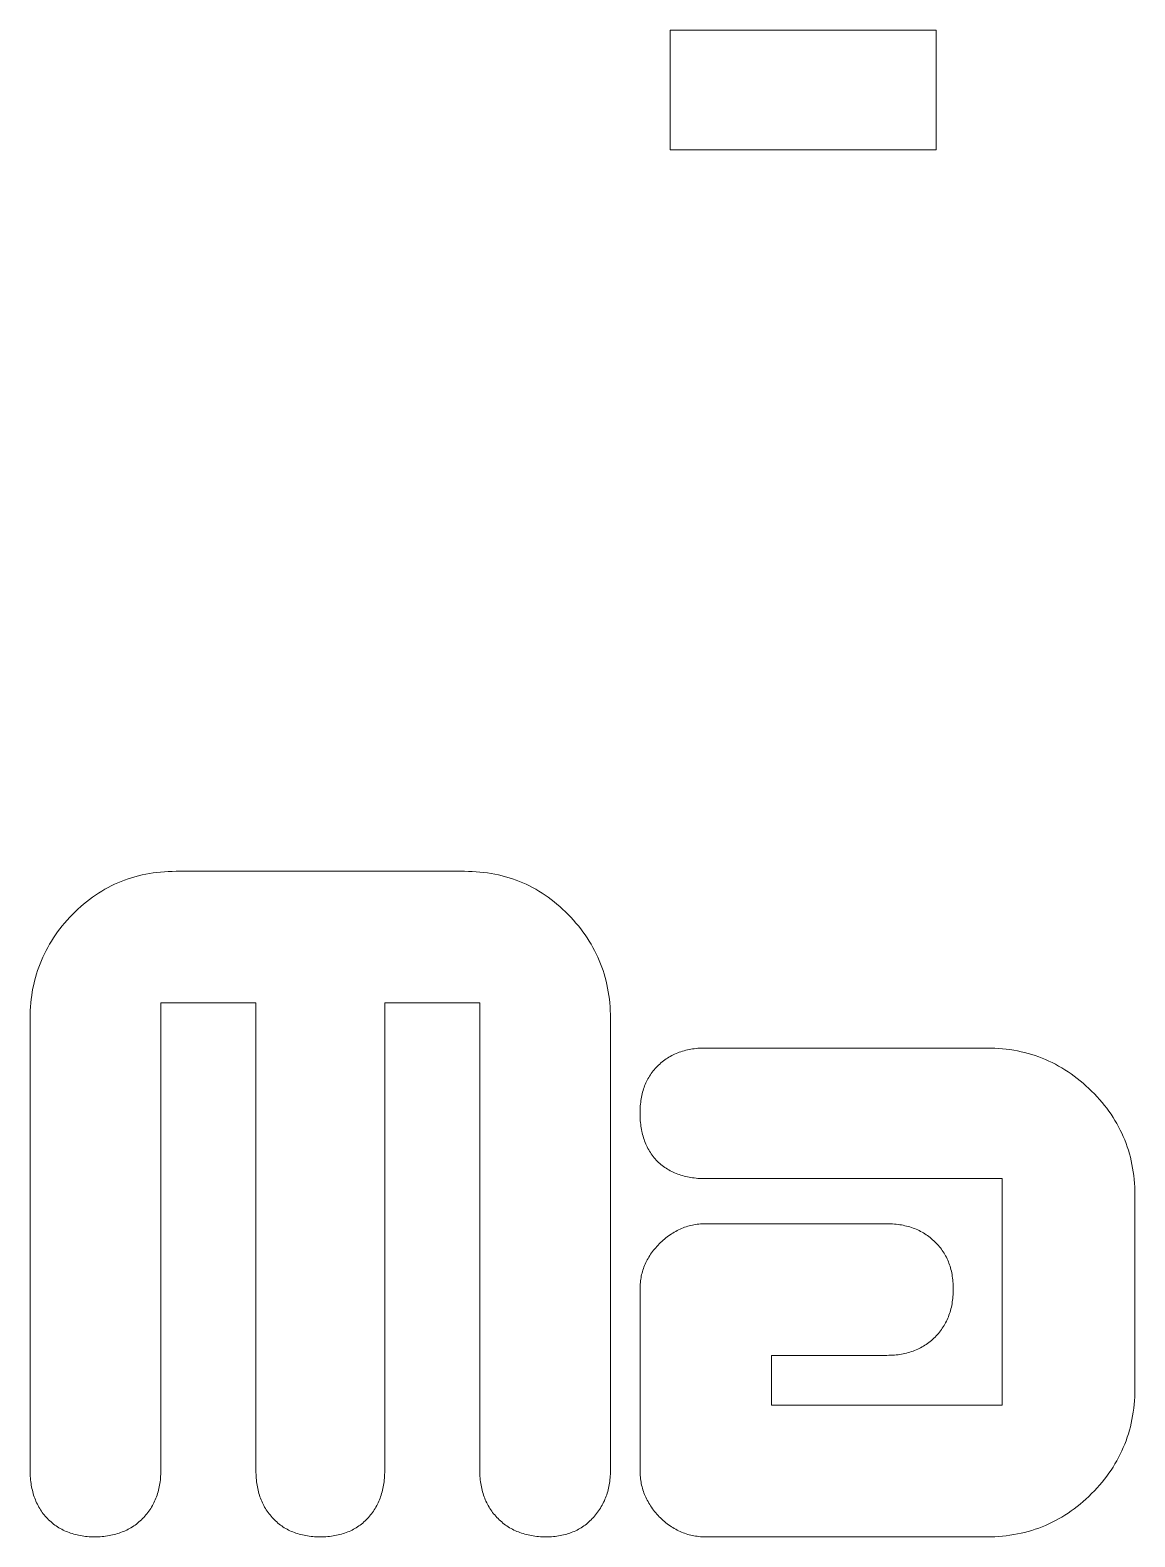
# Model space of a CAD drawing. Header units: millimetres. Extents: x -350 to 1050, y -3 to 474.
# Drawn here: x -174.1 to -132.5, y 41.4 to 98.1 of the extents above; entities that cross this region are included whole.
import ezdxf

# ---------------------------------------------------------------- set-up
doc = ezdxf.new("R2010")
doc.units = ezdxf.units.MM
doc.header["$MEASUREMENT"] = 0
doc.layers.get('0').update_dxf_attribs({"linetype": 'CONTINUOUS', "lineweight": 0, "true_color": 0x000000})
doc.layers.add('Text', color=1, linetype='CONTINUOUS', lineweight=0, true_color=0xff0000)

msp = doc.modelspace()

# ---------------------------------------------------------------- linework, layer by layer
for p, q in [((-140, 98.099), (-150, 98.099)), ((-150, 93.599), (-150, 98.099)), ((-140, 98.099), (-140, 93.599)), ((-140, 93.599), (-150, 93.599))]:
    msp.add_line(p, q)
at = {"layer": 'Text'}
for p, q in [((-169.985, 66.29), (-169.85, 66.322)), ((-169.85, 66.322), (-169.713, 66.351)), ((-169.713, 66.351), (-169.576, 66.376)), ((-169.576, 66.376), (-169.436, 66.398)), ((-169.436, 66.398), (-169.295, 66.417)), ((-169.295, 66.417), (-169.153, 66.432)), ((-169.153, 66.432), (-169.009, 66.444)), ((-169.009, 66.444), (-168.864, 66.452)), ((-168.864, 66.452), (-168.717, 66.457)), ((-168.717, 66.457), (-168.568, 66.459)), ((-168.568, 66.459), (-157.731, 66.459)), ((-157.731, 66.459), (-157.583, 66.457)), ((-157.583, 66.457), (-157.436, 66.452)), ((-157.436, 66.452), (-157.29, 66.444)), ((-157.29, 66.444), (-157.146, 66.432)), ((-157.146, 66.432), (-157.004, 66.417)), ((-157.004, 66.417), (-156.863, 66.398)), ((-156.863, 66.398), (-156.724, 66.376)), ((-156.724, 66.376), (-156.586, 66.351)), ((-156.586, 66.351), (-156.449, 66.322)), ((-156.449, 66.322), (-156.315, 66.29)), ((-171.369, 65.713), (-171.251, 65.782)), ((-171.251, 65.782), (-171.131, 65.848)), ((-171.131, 65.848), (-171.01, 65.911)), ((-171.01, 65.911), (-170.887, 65.97)), ((-170.887, 65.97), (-170.762, 66.026)), ((-170.762, 66.026), (-170.637, 66.078)), ((-170.637, 66.078), (-170.509, 66.127)), ((-170.509, 66.127), (-170.38, 66.173)), ((-170.38, 66.173), (-170.25, 66.215)), ((-170.25, 66.215), (-170.118, 66.254)), ((-170.118, 66.254), (-169.985, 66.29)), ((-156.315, 66.29), (-156.181, 66.254)), ((-156.181, 66.254), (-156.049, 66.215)), ((-156.049, 66.215), (-155.919, 66.173)), ((-155.919, 66.173), (-155.79, 66.127)), ((-155.79, 66.127), (-155.663, 66.078)), ((-155.663, 66.078), (-155.537, 66.026)), ((-155.537, 66.026), (-155.413, 65.97)), ((-155.413, 65.97), (-155.29, 65.911)), ((-155.29, 65.911), (-155.168, 65.848)), ((-155.168, 65.848), (-155.049, 65.782)), ((-155.049, 65.782), (-154.93, 65.713)), ((-172.155, 65.133), (-172.048, 65.226)), ((-172.048, 65.226), (-171.938, 65.316)), ((-171.938, 65.316), (-171.827, 65.402)), ((-171.827, 65.402), (-171.715, 65.485)), ((-171.715, 65.485), (-171.601, 65.564)), ((-171.601, 65.564), (-171.486, 65.64)), ((-171.486, 65.64), (-171.369, 65.713)), ((-154.93, 65.713), (-154.813, 65.64)), ((-154.813, 65.64), (-154.698, 65.564)), ((-154.698, 65.564), (-154.584, 65.485)), ((-154.584, 65.485), (-154.472, 65.402)), ((-154.472, 65.402), (-154.361, 65.316)), ((-154.361, 65.316), (-154.252, 65.226)), ((-154.252, 65.226), (-154.144, 65.133)), ((-172.762, 64.513), (-172.668, 64.621)), ((-172.668, 64.621), (-172.571, 64.728)), ((-172.571, 64.728), (-172.47, 64.833)), ((-172.47, 64.833), (-172.366, 64.937)), ((-172.366, 64.937), (-172.262, 65.036)), ((-172.262, 65.036), (-172.155, 65.133)), ((-154.144, 65.133), (-154.038, 65.036)), ((-154.038, 65.036), (-153.933, 64.937)), ((-153.933, 64.937), (-153.83, 64.833)), ((-153.83, 64.833), (-153.729, 64.728)), ((-153.729, 64.728), (-153.631, 64.621)), ((-153.631, 64.621), (-153.537, 64.513)), ((-173.184, 63.951), (-173.107, 64.066)), ((-173.107, 64.066), (-173.025, 64.18)), ((-173.025, 64.18), (-172.941, 64.292)), ((-172.941, 64.292), (-172.853, 64.403)), ((-172.853, 64.403), (-172.762, 64.513)), ((-153.537, 64.513), (-153.446, 64.403)), ((-153.446, 64.403), (-153.358, 64.292)), ((-153.358, 64.292), (-153.274, 64.18)), ((-153.274, 64.18), (-153.193, 64.066)), ((-153.193, 64.066), (-153.115, 63.951)), ((-173.523, 63.356), (-173.462, 63.477)), ((-173.462, 63.477), (-173.398, 63.598)), ((-173.398, 63.598), (-173.33, 63.717)), ((-173.33, 63.717), (-173.259, 63.835)), ((-173.259, 63.835), (-173.184, 63.951)), ((-153.115, 63.951), (-153.041, 63.835)), ((-153.041, 63.835), (-152.969, 63.717)), ((-152.969, 63.717), (-152.902, 63.598)), ((-152.902, 63.598), (-152.837, 63.477)), ((-152.837, 63.477), (-152.776, 63.356)), ((-173.735, 62.855), (-173.687, 62.982)), ((-173.687, 62.982), (-173.636, 63.108)), ((-173.636, 63.108), (-173.581, 63.233)), ((-173.581, 63.233), (-173.523, 63.356)), ((-152.776, 63.356), (-152.718, 63.233)), ((-152.718, 63.233), (-152.663, 63.108)), ((-152.663, 63.108), (-152.612, 62.982)), ((-152.612, 62.982), (-152.564, 62.855)), ((-173.894, 62.333), (-173.859, 62.465)), ((-173.859, 62.465), (-173.821, 62.597)), ((-173.821, 62.597), (-173.78, 62.726)), ((-173.78, 62.726), (-173.735, 62.855)), ((-152.564, 62.855), (-152.52, 62.726)), ((-152.52, 62.726), (-152.478, 62.597)), ((-152.478, 62.597), (-152.44, 62.465)), ((-152.44, 62.465), (-152.405, 62.333)), ((-174.018, 61.649), (-174, 61.789)), ((-174, 61.789), (-173.978, 61.927)), ((-173.978, 61.927), (-173.953, 62.063)), ((-173.953, 62.063), (-173.925, 62.199)), ((-173.925, 62.199), (-173.894, 62.333)), ((-152.405, 62.333), (-152.374, 62.199)), ((-152.374, 62.199), (-152.346, 62.063)), ((-152.346, 62.063), (-152.321, 61.927)), ((-152.321, 61.927), (-152.3, 61.789)), ((-152.3, 61.789), (-152.281, 61.649)), ((-174.058, 61.078), (-174.053, 61.223)), ((-174.053, 61.223), (-174.044, 61.366)), ((-174.044, 61.366), (-174.033, 61.508)), ((-174.033, 61.508), (-174.018, 61.649)), ((-165.57, 61.51), (-169.146, 61.51)), ((-169.146, 61.51), (-169.146, 43.917)), ((-165.57, 43.917), (-165.57, 61.51)), ((-157.153, 61.51), (-160.729, 61.51)), ((-160.729, 61.51), (-160.729, 43.917)), ((-157.153, 43.917), (-157.153, 61.51)), ((-152.281, 61.649), (-152.267, 61.508)), ((-152.267, 61.508), (-152.255, 61.366)), ((-152.255, 61.366), (-152.247, 61.223)), ((-152.247, 61.223), (-152.242, 61.078)), ((-174.059, 60.932), (-174.058, 61.078)), ((-174.059, 43.917), (-174.059, 60.932)), ((-152.242, 61.078), (-152.24, 60.932)), ((-152.24, 60.932), (-152.24, 43.917)), ((-149.99, 59.497), (-149.937, 59.526)), ((-149.937, 59.526), (-149.882, 59.554)), ((-149.882, 59.554), (-149.827, 59.581)), ((-149.827, 59.581), (-149.77, 59.606)), ((-149.77, 59.606), (-149.713, 59.629)), ((-149.713, 59.629), (-149.654, 59.651)), ((-149.654, 59.651), (-149.595, 59.672)), ((-149.595, 59.672), (-149.535, 59.691)), ((-149.535, 59.691), (-149.474, 59.709)), ((-149.474, 59.709), (-149.412, 59.726)), ((-149.412, 59.726), (-149.35, 59.741)), ((-149.35, 59.741), (-149.286, 59.754)), ((-149.286, 59.754), (-149.221, 59.766)), ((-149.221, 59.766), (-149.156, 59.777)), ((-149.156, 59.777), (-149.089, 59.786)), ((-149.089, 59.786), (-149.022, 59.794)), ((-149.022, 59.794), (-148.954, 59.801)), ((-148.954, 59.801), (-148.885, 59.806)), ((-148.885, 59.806), (-148.815, 59.809)), ((-148.815, 59.809), (-148.744, 59.811)), ((-148.744, 59.811), (-148.672, 59.812)), ((-148.672, 59.812), (-138.088, 59.812)), ((-138.088, 59.812), (-137.939, 59.81)), ((-137.939, 59.81), (-137.792, 59.805)), ((-137.792, 59.805), (-137.647, 59.797)), ((-137.647, 59.797), (-137.503, 59.785)), ((-137.503, 59.785), (-137.36, 59.77)), ((-137.36, 59.77), (-137.219, 59.751)), ((-137.219, 59.751), (-137.079, 59.729)), ((-137.079, 59.729), (-136.94, 59.704)), ((-136.94, 59.704), (-136.803, 59.675)), ((-136.803, 59.675), (-136.668, 59.643)), ((-136.668, 59.643), (-136.533, 59.607)), ((-136.533, 59.607), (-136.401, 59.569)), ((-136.401, 59.569), (-136.269, 59.526)), ((-136.269, 59.526), (-136.14, 59.481)), ((-150.671, 58.904), (-150.635, 58.95)), ((-150.635, 58.95), (-150.598, 58.996)), ((-150.598, 58.996), (-150.56, 59.04)), ((-150.56, 59.04), (-150.52, 59.083)), ((-150.52, 59.083), (-150.478, 59.126)), ((-150.478, 59.126), (-150.434, 59.169)), ((-150.434, 59.169), (-150.388, 59.211)), ((-150.388, 59.211), (-150.342, 59.252)), ((-150.342, 59.252), (-150.294, 59.291)), ((-150.294, 59.291), (-150.246, 59.329)), ((-150.246, 59.329), (-150.196, 59.366)), ((-150.196, 59.366), (-150.146, 59.401)), ((-150.146, 59.401), (-150.095, 59.434)), ((-150.095, 59.434), (-150.043, 59.466)), ((-150.043, 59.466), (-149.99, 59.497)), ((-136.14, 59.481), (-136.011, 59.432)), ((-136.011, 59.432), (-135.884, 59.379)), ((-135.884, 59.379), (-135.758, 59.323)), ((-135.758, 59.323), (-135.634, 59.264)), ((-135.634, 59.264), (-135.512, 59.201)), ((-135.512, 59.201), (-135.39, 59.136)), ((-135.39, 59.136), (-135.27, 59.066)), ((-135.27, 59.066), (-135.152, 58.993)), ((-135.152, 58.993), (-135.035, 58.917)), ((-150.976, 58.329), (-150.955, 58.387)), ((-150.955, 58.387), (-150.933, 58.443)), ((-150.933, 58.443), (-150.909, 58.498)), ((-150.909, 58.498), (-150.884, 58.552)), ((-150.884, 58.552), (-150.858, 58.605)), ((-150.858, 58.605), (-150.83, 58.657)), ((-150.83, 58.657), (-150.801, 58.709)), ((-150.801, 58.709), (-150.771, 58.759)), ((-150.771, 58.759), (-150.739, 58.808)), ((-150.739, 58.808), (-150.706, 58.856)), ((-150.706, 58.856), (-150.671, 58.904)), ((-135.035, 58.917), (-134.919, 58.838)), ((-134.919, 58.838), (-134.805, 58.755)), ((-134.805, 58.755), (-134.692, 58.669)), ((-134.692, 58.669), (-134.581, 58.579)), ((-134.581, 58.579), (-134.471, 58.486)), ((-134.471, 58.486), (-134.363, 58.39)), ((-134.363, 58.39), (-134.256, 58.29)), ((-151.104, 57.772), (-151.096, 57.837)), ((-151.096, 57.837), (-151.085, 57.902)), ((-151.085, 57.902), (-151.074, 57.966)), ((-151.074, 57.966), (-151.061, 58.029)), ((-151.061, 58.029), (-151.047, 58.091)), ((-151.047, 58.091), (-151.031, 58.152)), ((-151.031, 58.152), (-151.014, 58.212)), ((-151.014, 58.212), (-150.996, 58.271)), ((-150.996, 58.271), (-150.976, 58.329)), ((-134.256, 58.29), (-134.15, 58.187)), ((-134.15, 58.187), (-134.047, 58.083)), ((-134.047, 58.083), (-133.947, 57.978)), ((-133.947, 57.978), (-133.851, 57.872)), ((-133.851, 57.872), (-133.758, 57.764)), ((-151.129, 57.356), (-151.128, 57.427)), ((-151.128, 57.284), (-151.129, 57.356)), ((-151.128, 57.427), (-151.126, 57.498)), ((-151.126, 57.213), (-151.128, 57.284)), ((-151.126, 57.498), (-151.123, 57.568)), ((-151.123, 57.568), (-151.118, 57.637)), ((-151.118, 57.637), (-151.112, 57.705)), ((-151.112, 57.705), (-151.104, 57.772)), ((-133.758, 57.764), (-133.668, 57.655)), ((-133.668, 57.655), (-133.582, 57.544)), ((-133.582, 57.544), (-133.499, 57.432)), ((-133.499, 57.432), (-133.419, 57.318)), ((-133.419, 57.318), (-133.343, 57.203)), ((-151.123, 57.143), (-151.126, 57.213)), ((-151.118, 57.074), (-151.123, 57.143)), ((-151.112, 57.006), (-151.118, 57.074)), ((-151.104, 56.938), (-151.112, 57.006)), ((-151.096, 56.872), (-151.104, 56.938)), ((-151.085, 56.807), (-151.096, 56.872)), ((-151.074, 56.742), (-151.085, 56.807)), ((-151.061, 56.678), (-151.074, 56.742)), ((-151.047, 56.616), (-151.061, 56.678)), ((-133.343, 57.203), (-133.271, 57.086)), ((-133.271, 57.086), (-133.201, 56.968)), ((-133.201, 56.968), (-133.135, 56.848)), ((-133.135, 56.848), (-133.073, 56.726)), ((-133.073, 56.726), (-133.013, 56.604)), ((-151.031, 56.554), (-151.047, 56.616)), ((-151.014, 56.493), (-151.031, 56.554)), ((-150.996, 56.433), (-151.014, 56.493)), ((-150.976, 56.373), (-150.996, 56.433)), ((-150.955, 56.315), (-150.976, 56.373)), ((-150.933, 56.258), (-150.955, 56.315)), ((-150.909, 56.201), (-150.933, 56.258)), ((-150.884, 56.146), (-150.909, 56.201)), ((-150.858, 56.091), (-150.884, 56.146)), ((-133.013, 56.604), (-132.958, 56.479)), ((-132.958, 56.479), (-132.905, 56.353)), ((-132.905, 56.353), (-132.856, 56.226)), ((-132.856, 56.226), (-132.81, 56.097)), ((-150.83, 56.037), (-150.858, 56.091)), ((-150.801, 55.985), (-150.83, 56.037)), ((-150.771, 55.933), (-150.801, 55.985)), ((-150.739, 55.882), (-150.771, 55.933)), ((-150.706, 55.831), (-150.739, 55.882)), ((-150.671, 55.782), (-150.706, 55.831)), ((-150.635, 55.734), (-150.671, 55.782)), ((-150.598, 55.686), (-150.635, 55.734)), ((-150.56, 55.64), (-150.598, 55.686)), ((-150.52, 55.594), (-150.56, 55.64)), ((-150.478, 55.549), (-150.52, 55.594)), ((-150.434, 55.508), (-150.478, 55.549)), ((-132.81, 56.097), (-132.768, 55.967)), ((-132.768, 55.967), (-132.729, 55.835)), ((-132.729, 55.835), (-132.694, 55.702)), ((-132.694, 55.702), (-132.662, 55.567)), ((-132.662, 55.567), (-132.633, 55.43)), ((-150.388, 55.468), (-150.434, 55.508)), ((-150.342, 55.43), (-150.388, 55.468)), ((-150.294, 55.392), (-150.342, 55.43)), ((-150.246, 55.357), (-150.294, 55.392)), ((-150.196, 55.322), (-150.246, 55.357)), ((-150.146, 55.289), (-150.196, 55.322)), ((-150.095, 55.257), (-150.146, 55.289)), ((-150.043, 55.227), (-150.095, 55.257)), ((-149.99, 55.198), (-150.043, 55.227)), ((-149.937, 55.17), (-149.99, 55.198)), ((-149.882, 55.143), (-149.937, 55.17)), ((-149.827, 55.118), (-149.882, 55.143)), ((-149.77, 55.095), (-149.827, 55.118)), ((-149.713, 55.072), (-149.77, 55.095)), ((-149.654, 55.051), (-149.713, 55.072)), ((-149.595, 55.032), (-149.654, 55.051)), ((-149.535, 55.014), (-149.595, 55.032)), ((-149.474, 54.997), (-149.535, 55.014)), ((-149.412, 54.981), (-149.474, 54.997)), ((-149.35, 54.967), (-149.412, 54.981)), ((-132.633, 55.43), (-132.607, 55.292)), ((-132.607, 55.292), (-132.585, 55.153)), ((-132.585, 55.153), (-132.567, 55.012)), ((-132.567, 55.012), (-132.552, 54.87)), ((-149.286, 54.954), (-149.35, 54.967)), ((-149.221, 54.943), (-149.286, 54.954)), ((-149.156, 54.932), (-149.221, 54.943)), ((-149.089, 54.924), (-149.156, 54.932)), ((-149.022, 54.916), (-149.089, 54.924)), ((-148.954, 54.91), (-149.022, 54.916)), ((-148.885, 54.905), (-148.954, 54.91)), ((-148.815, 54.902), (-148.885, 54.905)), ((-148.744, 54.9), (-148.815, 54.902)), ((-148.672, 54.899), (-148.744, 54.9)), ((-137.51, 54.899), (-148.672, 54.899)), ((-137.51, 46.374), (-137.51, 54.899)), ((-132.552, 54.87), (-132.54, 54.726)), ((-132.54, 54.726), (-132.531, 54.58)), ((-132.531, 54.58), (-132.526, 54.434)), ((-132.526, 54.434), (-132.525, 54.285)), ((-132.525, 54.285), (-132.525, 46.988)), ((-150.156, 52.668), (-150.104, 52.708)), ((-150.104, 52.708), (-150.053, 52.747)), ((-150.053, 52.747), (-150, 52.784)), ((-150, 52.784), (-149.947, 52.819)), ((-149.947, 52.819), (-149.894, 52.853)), ((-149.894, 52.853), (-149.841, 52.886)), ((-149.841, 52.886), (-149.786, 52.916)), ((-149.786, 52.916), (-149.732, 52.946)), ((-149.732, 52.946), (-149.677, 52.973)), ((-149.677, 52.973), (-149.621, 52.999)), ((-149.621, 52.999), (-149.565, 53.024)), ((-149.565, 53.024), (-149.509, 53.047)), ((-149.509, 53.047), (-149.452, 53.068)), ((-149.452, 53.068), (-149.395, 53.088)), ((-149.395, 53.088), (-149.337, 53.106)), ((-149.337, 53.106), (-149.279, 53.122)), ((-149.279, 53.122), (-149.22, 53.137)), ((-149.22, 53.137), (-149.161, 53.151)), ((-149.161, 53.151), (-149.102, 53.163)), ((-149.102, 53.163), (-149.042, 53.173)), ((-149.042, 53.173), (-148.981, 53.182)), ((-148.981, 53.182), (-148.92, 53.189)), ((-148.92, 53.189), (-148.859, 53.194)), ((-148.859, 53.194), (-148.797, 53.198)), ((-148.797, 53.198), (-148.735, 53.201)), ((-148.735, 53.201), (-148.672, 53.201)), ((-148.672, 53.201), (-141.845, 53.201)), ((-141.845, 53.201), (-141.773, 53.201)), ((-141.773, 53.201), (-141.702, 53.199)), ((-141.702, 53.199), (-141.632, 53.195)), ((-141.632, 53.195), (-141.563, 53.19)), ((-141.563, 53.19), (-141.495, 53.184)), ((-141.495, 53.184), (-141.427, 53.176)), ((-141.427, 53.176), (-141.361, 53.166)), ((-141.361, 53.166), (-141.296, 53.156)), ((-141.296, 53.156), (-141.231, 53.144)), ((-141.231, 53.144), (-141.167, 53.13)), ((-141.167, 53.13), (-141.105, 53.115)), ((-141.105, 53.115), (-141.043, 53.099)), ((-141.043, 53.099), (-140.982, 53.081)), ((-140.982, 53.081), (-140.922, 53.061)), ((-140.922, 53.061), (-140.862, 53.041)), ((-140.862, 53.041), (-140.804, 53.019)), ((-140.804, 53.019), (-140.747, 52.995)), ((-140.747, 52.995), (-140.69, 52.97)), ((-140.69, 52.97), (-140.635, 52.944)), ((-140.635, 52.944), (-140.58, 52.916)), ((-140.58, 52.916), (-140.526, 52.886)), ((-140.526, 52.886), (-140.474, 52.856)), ((-140.474, 52.856), (-140.422, 52.824)), ((-140.422, 52.824), (-140.371, 52.79)), ((-140.371, 52.79), (-140.32, 52.755)), ((-140.32, 52.755), (-140.271, 52.719)), ((-140.271, 52.719), (-140.223, 52.681)), ((-150.696, 52.104), (-150.659, 52.154)), ((-150.659, 52.154), (-150.62, 52.203)), ((-150.62, 52.203), (-150.581, 52.252)), ((-150.581, 52.252), (-150.539, 52.301)), ((-150.539, 52.301), (-150.496, 52.348)), ((-150.496, 52.348), (-150.452, 52.396)), ((-150.452, 52.396), (-150.406, 52.443)), ((-150.406, 52.443), (-150.357, 52.491)), ((-150.357, 52.491), (-150.307, 52.537)), ((-150.307, 52.537), (-150.257, 52.582)), ((-150.257, 52.582), (-150.207, 52.626)), ((-150.207, 52.626), (-150.156, 52.668)), ((-140.223, 52.681), (-140.175, 52.641)), ((-140.175, 52.641), (-140.129, 52.601)), ((-140.129, 52.601), (-140.083, 52.559)), ((-140.083, 52.559), (-140.038, 52.515)), ((-140.038, 52.515), (-139.995, 52.473)), ((-139.995, 52.473), (-139.953, 52.429)), ((-139.953, 52.429), (-139.912, 52.385)), ((-139.912, 52.385), (-139.873, 52.339)), ((-139.873, 52.339), (-139.835, 52.293)), ((-139.835, 52.293), (-139.798, 52.246)), ((-139.798, 52.246), (-139.763, 52.197)), ((-139.763, 52.197), (-139.73, 52.148)), ((-139.73, 52.148), (-139.698, 52.098)), ((-151.002, 51.518), (-150.981, 51.574)), ((-150.981, 51.574), (-150.96, 51.63)), ((-150.96, 51.63), (-150.936, 51.684)), ((-150.936, 51.684), (-150.911, 51.739)), ((-150.911, 51.739), (-150.885, 51.792)), ((-150.885, 51.792), (-150.857, 51.846)), ((-150.857, 51.846), (-150.828, 51.898)), ((-150.828, 51.898), (-150.797, 51.95)), ((-150.797, 51.95), (-150.765, 52.002)), ((-150.765, 52.002), (-150.731, 52.053)), ((-150.731, 52.053), (-150.696, 52.104)), ((-139.698, 52.098), (-139.667, 52.047)), ((-139.667, 52.047), (-139.638, 51.994)), ((-139.638, 51.994), (-139.61, 51.941)), ((-139.61, 51.941), (-139.584, 51.887)), ((-139.584, 51.887), (-139.559, 51.832)), ((-139.559, 51.832), (-139.535, 51.776)), ((-139.535, 51.776), (-139.513, 51.719)), ((-139.513, 51.719), (-139.492, 51.661)), ((-139.492, 51.661), (-139.473, 51.602)), ((-139.473, 51.602), (-139.455, 51.542)), ((-151.117, 50.992), (-151.11, 51.053)), ((-151.11, 51.053), (-151.102, 51.113)), ((-151.102, 51.113), (-151.092, 51.172)), ((-151.092, 51.172), (-151.081, 51.231)), ((-151.081, 51.231), (-151.068, 51.29)), ((-151.068, 51.29), (-151.053, 51.348)), ((-151.053, 51.348), (-151.038, 51.405)), ((-151.038, 51.405), (-151.02, 51.462)), ((-151.02, 51.462), (-151.002, 51.518)), ((-139.455, 51.542), (-139.439, 51.481)), ((-139.439, 51.481), (-139.424, 51.419)), ((-139.424, 51.419), (-139.41, 51.356)), ((-139.41, 51.356), (-139.398, 51.292)), ((-139.398, 51.292), (-139.387, 51.227)), ((-139.387, 51.227), (-139.378, 51.161)), ((-139.378, 51.161), (-139.37, 51.094)), ((-139.37, 51.094), (-139.364, 51.026)), ((-139.364, 51.026), (-139.359, 50.957)), ((-151.129, 50.745), (-151.128, 50.808)), ((-151.129, 43.917), (-151.129, 50.745)), ((-151.128, 50.808), (-151.126, 50.87)), ((-151.126, 50.87), (-151.122, 50.931)), ((-151.122, 50.931), (-151.117, 50.992)), ((-139.364, 50.463), (-139.37, 50.395)), ((-139.359, 50.532), (-139.364, 50.463)), ((-139.359, 50.957), (-139.355, 50.887)), ((-139.355, 50.602), (-139.359, 50.532)), ((-139.355, 50.887), (-139.353, 50.817)), ((-139.353, 50.673), (-139.355, 50.602)), ((-139.353, 50.817), (-139.352, 50.745)), ((-139.352, 50.745), (-139.353, 50.673)), ((-139.473, 49.882), (-139.492, 49.822)), ((-139.455, 49.943), (-139.473, 49.882)), ((-139.439, 50.005), (-139.455, 49.943)), ((-139.424, 50.068), (-139.439, 50.005)), ((-139.41, 50.131), (-139.424, 50.068)), ((-139.398, 50.196), (-139.41, 50.131)), ((-139.387, 50.261), (-139.398, 50.196)), ((-139.378, 50.328), (-139.387, 50.261)), ((-139.37, 50.395), (-139.378, 50.328)), ((-139.73, 49.322), (-139.763, 49.271)), ((-139.698, 49.374), (-139.73, 49.322)), ((-139.667, 49.427), (-139.698, 49.374)), ((-139.638, 49.48), (-139.667, 49.427)), ((-139.61, 49.535), (-139.638, 49.48)), ((-139.584, 49.591), (-139.61, 49.535)), ((-139.559, 49.647), (-139.584, 49.591)), ((-139.535, 49.704), (-139.559, 49.647)), ((-139.513, 49.763), (-139.535, 49.704)), ((-139.492, 49.822), (-139.513, 49.763)), ((-140.223, 48.773), (-140.271, 48.735)), ((-140.175, 48.812), (-140.223, 48.773)), ((-140.129, 48.853), (-140.175, 48.812)), ((-140.083, 48.895), (-140.129, 48.853)), ((-140.038, 48.939), (-140.083, 48.895)), ((-139.995, 48.983), (-140.038, 48.939)), ((-139.953, 49.029), (-139.995, 48.983)), ((-139.912, 49.076), (-139.953, 49.029)), ((-139.873, 49.123), (-139.912, 49.076)), ((-139.835, 49.171), (-139.873, 49.123)), ((-139.798, 49.221), (-139.835, 49.171)), ((-139.763, 49.271), (-139.798, 49.221)), ((-141.845, 48.252), (-146.18, 48.252)), ((-146.18, 48.252), (-146.18, 46.374)), ((-141.773, 48.253), (-141.845, 48.252)), ((-141.702, 48.255), (-141.773, 48.253)), ((-141.632, 48.259), (-141.702, 48.255)), ((-141.563, 48.264), (-141.632, 48.259)), ((-141.495, 48.27), (-141.563, 48.264)), ((-141.427, 48.278), (-141.495, 48.27)), ((-141.361, 48.287), (-141.427, 48.278)), ((-141.296, 48.298), (-141.361, 48.287)), ((-141.231, 48.31), (-141.296, 48.298)), ((-141.167, 48.324), (-141.231, 48.31)), ((-141.105, 48.339), (-141.167, 48.324)), ((-141.043, 48.355), (-141.105, 48.339)), ((-140.982, 48.373), (-141.043, 48.355)), ((-140.922, 48.392), (-140.982, 48.373)), ((-140.862, 48.413), (-140.922, 48.392)), ((-140.804, 48.435), (-140.862, 48.413)), ((-140.747, 48.459), (-140.804, 48.435)), ((-140.69, 48.484), (-140.747, 48.459)), ((-140.635, 48.51), (-140.69, 48.484)), ((-140.58, 48.538), (-140.635, 48.51)), ((-140.526, 48.567), (-140.58, 48.538)), ((-140.474, 48.598), (-140.526, 48.567)), ((-140.422, 48.63), (-140.474, 48.598)), ((-140.371, 48.664), (-140.422, 48.63)), ((-140.32, 48.699), (-140.371, 48.664)), ((-140.271, 48.735), (-140.32, 48.699)), ((-132.54, 46.547), (-132.552, 46.403)), ((-132.531, 46.693), (-132.54, 46.547)), ((-132.526, 46.84), (-132.531, 46.693)), ((-132.525, 46.988), (-132.526, 46.84)), ((-146.18, 46.374), (-137.51, 46.374)), ((-132.607, 45.979), (-132.633, 45.84)), ((-132.585, 46.119), (-132.607, 45.979)), ((-132.567, 46.26), (-132.585, 46.119)), ((-132.552, 46.403), (-132.567, 46.26)), ((-132.729, 45.434), (-132.768, 45.301)), ((-132.694, 45.568), (-132.729, 45.434)), ((-132.662, 45.703), (-132.694, 45.568)), ((-132.633, 45.84), (-132.662, 45.703)), ((-132.958, 44.784), (-133.013, 44.659)), ((-132.905, 44.911), (-132.958, 44.784)), ((-132.856, 45.04), (-132.905, 44.911)), ((-132.81, 45.17), (-132.856, 45.04)), ((-132.768, 45.301), (-132.81, 45.17)), ((-133.201, 44.29), (-133.271, 44.171)), ((-133.135, 44.412), (-133.201, 44.29)), ((-133.073, 44.535), (-133.135, 44.412)), ((-133.013, 44.659), (-133.073, 44.535)), ((-174.059, 43.846), (-174.059, 43.917)), ((-174.057, 43.775), (-174.059, 43.846)), ((-174.053, 43.705), (-174.057, 43.775)), ((-174.048, 43.636), (-174.053, 43.705)), ((-169.153, 43.705), (-169.158, 43.636)), ((-169.149, 43.775), (-169.153, 43.705)), ((-169.147, 43.846), (-169.149, 43.775)), ((-169.146, 43.917), (-169.147, 43.846)), ((-165.569, 43.846), (-165.57, 43.917)), ((-165.567, 43.775), (-165.569, 43.846)), ((-165.564, 43.705), (-165.567, 43.775)), ((-165.559, 43.636), (-165.564, 43.705)), ((-160.735, 43.705), (-160.74, 43.636)), ((-160.732, 43.775), (-160.735, 43.705)), ((-160.73, 43.846), (-160.732, 43.775)), ((-160.729, 43.917), (-160.73, 43.846)), ((-157.152, 43.846), (-157.153, 43.917)), ((-157.15, 43.775), (-157.152, 43.846)), ((-157.147, 43.705), (-157.15, 43.775)), ((-157.142, 43.636), (-157.147, 43.705)), ((-152.251, 43.644), (-152.258, 43.577)), ((-152.246, 43.711), (-152.251, 43.644)), ((-152.243, 43.779), (-152.246, 43.711)), ((-152.241, 43.848), (-152.243, 43.779)), ((-152.24, 43.917), (-152.241, 43.848)), ((-151.128, 43.855), (-151.129, 43.917)), ((-151.126, 43.792), (-151.128, 43.855)), ((-151.122, 43.731), (-151.126, 43.792)), ((-151.117, 43.669), (-151.122, 43.731)), ((-151.11, 43.608), (-151.117, 43.669)), ((-133.582, 43.705), (-133.668, 43.593)), ((-133.499, 43.82), (-133.582, 43.705)), ((-133.419, 43.935), (-133.499, 43.82)), ((-133.343, 44.052), (-133.419, 43.935)), ((-133.271, 44.171), (-133.343, 44.052)), ((-174.042, 43.567), (-174.048, 43.636)), ((-174.035, 43.5), (-174.042, 43.567)), ((-174.026, 43.434), (-174.035, 43.5)), ((-174.016, 43.368), (-174.026, 43.434)), ((-174.004, 43.304), (-174.016, 43.368)), ((-173.992, 43.24), (-174.004, 43.304)), ((-173.977, 43.177), (-173.992, 43.24)), ((-173.962, 43.115), (-173.977, 43.177)), ((-173.945, 43.054), (-173.962, 43.115)), ((-169.249, 43.115), (-169.267, 43.054)), ((-169.233, 43.177), (-169.249, 43.115)), ((-169.218, 43.24), (-169.233, 43.177)), ((-169.204, 43.304), (-169.218, 43.24)), ((-169.192, 43.368), (-169.204, 43.304)), ((-169.181, 43.434), (-169.192, 43.368)), ((-169.172, 43.5), (-169.181, 43.434)), ((-169.164, 43.567), (-169.172, 43.5)), ((-169.158, 43.636), (-169.164, 43.567)), ((-165.553, 43.567), (-165.559, 43.636)), ((-165.546, 43.5), (-165.553, 43.567)), ((-165.537, 43.434), (-165.546, 43.5)), ((-165.527, 43.368), (-165.537, 43.434)), ((-165.515, 43.304), (-165.527, 43.368)), ((-165.502, 43.24), (-165.515, 43.304)), ((-165.488, 43.177), (-165.502, 43.24)), ((-165.473, 43.115), (-165.488, 43.177)), ((-165.456, 43.054), (-165.473, 43.115)), ((-160.827, 43.115), (-160.844, 43.054)), ((-160.811, 43.177), (-160.827, 43.115)), ((-160.797, 43.24), (-160.811, 43.177)), ((-160.784, 43.304), (-160.797, 43.24)), ((-160.773, 43.368), (-160.784, 43.304)), ((-160.762, 43.434), (-160.773, 43.368)), ((-160.754, 43.5), (-160.762, 43.434)), ((-160.746, 43.567), (-160.754, 43.5)), ((-160.74, 43.636), (-160.746, 43.567)), ((-157.135, 43.567), (-157.142, 43.636)), ((-157.127, 43.5), (-157.135, 43.567)), ((-157.118, 43.434), (-157.127, 43.5)), ((-157.107, 43.368), (-157.118, 43.434)), ((-157.095, 43.304), (-157.107, 43.368)), ((-157.082, 43.24), (-157.095, 43.304)), ((-157.067, 43.177), (-157.082, 43.24)), ((-157.05, 43.115), (-157.067, 43.177)), ((-157.032, 43.054), (-157.05, 43.115)), ((-152.343, 43.133), (-152.361, 43.072)), ((-152.326, 43.194), (-152.343, 43.133)), ((-152.311, 43.256), (-152.326, 43.194)), ((-152.298, 43.319), (-152.311, 43.256)), ((-152.286, 43.382), (-152.298, 43.319)), ((-152.275, 43.446), (-152.286, 43.382)), ((-152.266, 43.511), (-152.275, 43.446)), ((-152.258, 43.577), (-152.266, 43.511)), ((-151.102, 43.548), (-151.11, 43.608)), ((-151.092, 43.488), (-151.102, 43.548)), ((-151.081, 43.428), (-151.092, 43.488)), ((-151.068, 43.369), (-151.081, 43.428)), ((-151.053, 43.311), (-151.068, 43.369)), ((-151.038, 43.252), (-151.053, 43.311)), ((-151.02, 43.195), (-151.038, 43.252)), ((-151.002, 43.137), (-151.02, 43.195)), ((-150.981, 43.081), (-151.002, 43.137)), ((-150.96, 43.024), (-150.981, 43.081)), ((-134.047, 43.156), (-134.15, 43.05)), ((-133.947, 43.263), (-134.047, 43.156)), ((-133.851, 43.371), (-133.947, 43.263)), ((-133.758, 43.481), (-133.851, 43.371)), ((-133.668, 43.593), (-133.758, 43.481)), ((-173.927, 42.994), (-173.945, 43.054)), ((-173.907, 42.935), (-173.927, 42.994)), ((-173.886, 42.877), (-173.907, 42.935)), ((-173.864, 42.82), (-173.886, 42.877)), ((-173.84, 42.763), (-173.864, 42.82)), ((-173.815, 42.708), (-173.84, 42.763)), ((-173.789, 42.653), (-173.815, 42.708)), ((-173.761, 42.599), (-173.789, 42.653)), ((-173.732, 42.546), (-173.761, 42.599)), ((-173.701, 42.494), (-173.732, 42.546)), ((-169.492, 42.546), (-169.524, 42.494)), ((-169.461, 42.599), (-169.492, 42.546)), ((-169.432, 42.653), (-169.461, 42.599)), ((-169.404, 42.708), (-169.432, 42.653)), ((-169.378, 42.763), (-169.404, 42.708)), ((-169.353, 42.82), (-169.378, 42.763)), ((-169.329, 42.877), (-169.353, 42.82)), ((-169.307, 42.935), (-169.329, 42.877)), ((-169.286, 42.994), (-169.307, 42.935)), ((-169.267, 43.054), (-169.286, 42.994)), ((-165.437, 42.994), (-165.456, 43.054)), ((-165.418, 42.935), (-165.437, 42.994)), ((-165.397, 42.877), (-165.418, 42.935)), ((-165.374, 42.82), (-165.397, 42.877)), ((-165.351, 42.763), (-165.374, 42.82)), ((-165.326, 42.708), (-165.351, 42.763)), ((-165.299, 42.653), (-165.326, 42.708)), ((-165.272, 42.599), (-165.299, 42.653)), ((-165.242, 42.546), (-165.272, 42.599)), ((-165.212, 42.494), (-165.242, 42.546)), ((-161.057, 42.546), (-161.087, 42.494)), ((-161.028, 42.599), (-161.057, 42.546)), ((-161, 42.653), (-161.028, 42.599)), ((-160.974, 42.708), (-161, 42.653)), ((-160.949, 42.763), (-160.974, 42.708)), ((-160.925, 42.82), (-160.949, 42.763)), ((-160.903, 42.877), (-160.925, 42.82)), ((-160.882, 42.935), (-160.903, 42.877)), ((-160.862, 42.994), (-160.882, 42.935)), ((-160.844, 43.054), (-160.862, 42.994)), ((-157.013, 42.994), (-157.032, 43.054)), ((-156.992, 42.935), (-157.013, 42.994)), ((-156.97, 42.877), (-156.992, 42.935)), ((-156.947, 42.82), (-156.97, 42.877)), ((-156.922, 42.763), (-156.947, 42.82)), ((-156.895, 42.708), (-156.922, 42.763)), ((-156.867, 42.653), (-156.895, 42.708)), ((-156.838, 42.599), (-156.867, 42.653)), ((-156.807, 42.546), (-156.838, 42.599)), ((-156.775, 42.494), (-156.807, 42.546)), ((-152.618, 42.508), (-152.651, 42.456)), ((-152.586, 42.561), (-152.618, 42.508)), ((-152.555, 42.615), (-152.586, 42.561)), ((-152.526, 42.669), (-152.555, 42.615)), ((-152.498, 42.725), (-152.526, 42.669)), ((-152.471, 42.781), (-152.498, 42.725)), ((-152.446, 42.837), (-152.471, 42.781)), ((-152.423, 42.895), (-152.446, 42.837)), ((-152.401, 42.953), (-152.423, 42.895)), ((-152.38, 43.012), (-152.401, 42.953)), ((-152.361, 43.072), (-152.38, 43.012)), ((-150.936, 42.968), (-150.96, 43.024)), ((-150.911, 42.913), (-150.936, 42.968)), ((-150.885, 42.858), (-150.911, 42.913)), ((-150.857, 42.803), (-150.885, 42.858)), ((-150.828, 42.749), (-150.857, 42.803)), ((-150.797, 42.695), (-150.828, 42.749)), ((-150.765, 42.642), (-150.797, 42.695)), ((-150.731, 42.589), (-150.765, 42.642)), ((-150.696, 42.537), (-150.731, 42.589)), ((-150.659, 42.485), (-150.696, 42.537)), ((-134.692, 42.568), (-134.805, 42.482)), ((-134.581, 42.658), (-134.692, 42.568)), ((-134.471, 42.751), (-134.581, 42.658)), ((-134.363, 42.847), (-134.471, 42.751)), ((-134.256, 42.947), (-134.363, 42.847)), ((-134.15, 43.05), (-134.256, 42.947)), ((-173.669, 42.443), (-173.701, 42.494)), ((-173.636, 42.393), (-173.669, 42.443)), ((-173.602, 42.344), (-173.636, 42.393)), ((-173.566, 42.296), (-173.602, 42.344)), ((-173.529, 42.248), (-173.566, 42.296)), ((-173.49, 42.202), (-173.529, 42.248)), ((-173.45, 42.156), (-173.49, 42.202)), ((-173.409, 42.111), (-173.45, 42.156)), ((-173.364, 42.068), (-173.409, 42.111)), ((-173.319, 42.025), (-173.364, 42.068)), ((-173.272, 41.985), (-173.319, 42.025)), ((-173.225, 41.945), (-173.272, 41.985)), ((-173.177, 41.908), (-173.225, 41.945)), ((-170.017, 41.945), (-170.065, 41.908)), ((-169.97, 41.985), (-170.017, 41.945)), ((-169.923, 42.025), (-169.97, 41.985)), ((-169.877, 42.068), (-169.923, 42.025)), ((-169.833, 42.111), (-169.877, 42.068)), ((-169.789, 42.156), (-169.833, 42.111)), ((-169.747, 42.202), (-169.789, 42.156)), ((-169.706, 42.248), (-169.747, 42.202)), ((-169.667, 42.296), (-169.706, 42.248)), ((-169.629, 42.344), (-169.667, 42.296)), ((-169.593, 42.393), (-169.629, 42.344)), ((-169.558, 42.443), (-169.593, 42.393)), ((-169.524, 42.494), (-169.558, 42.443)), ((-165.18, 42.443), (-165.212, 42.494)), ((-165.147, 42.393), (-165.18, 42.443)), ((-165.113, 42.344), (-165.147, 42.393)), ((-165.077, 42.296), (-165.113, 42.344)), ((-165.039, 42.248), (-165.077, 42.296)), ((-165.001, 42.202), (-165.039, 42.248)), ((-164.961, 42.156), (-165.001, 42.202)), ((-164.92, 42.111), (-164.961, 42.156)), ((-164.877, 42.068), (-164.92, 42.111)), ((-164.834, 42.025), (-164.877, 42.068)), ((-164.789, 41.985), (-164.834, 42.025)), ((-164.744, 41.945), (-164.789, 41.985)), ((-164.698, 41.908), (-164.744, 41.945)), ((-161.555, 41.945), (-161.602, 41.908)), ((-161.51, 41.985), (-161.555, 41.945)), ((-161.465, 42.025), (-161.51, 41.985)), ((-161.422, 42.068), (-161.465, 42.025)), ((-161.38, 42.111), (-161.422, 42.068)), ((-161.338, 42.156), (-161.38, 42.111)), ((-161.298, 42.202), (-161.338, 42.156)), ((-161.26, 42.248), (-161.298, 42.202)), ((-161.223, 42.296), (-161.26, 42.248)), ((-161.187, 42.344), (-161.223, 42.296)), ((-161.152, 42.393), (-161.187, 42.344)), ((-161.119, 42.443), (-161.152, 42.393)), ((-161.087, 42.494), (-161.119, 42.443)), ((-156.742, 42.443), (-156.775, 42.494)), ((-156.707, 42.393), (-156.742, 42.443)), ((-156.67, 42.344), (-156.707, 42.393)), ((-156.632, 42.296), (-156.67, 42.344)), ((-156.593, 42.248), (-156.632, 42.296)), ((-156.552, 42.202), (-156.593, 42.248)), ((-156.51, 42.156), (-156.552, 42.202)), ((-156.467, 42.111), (-156.51, 42.156)), ((-156.422, 42.068), (-156.467, 42.111)), ((-156.376, 42.025), (-156.422, 42.068)), ((-156.33, 41.985), (-156.376, 42.025)), ((-156.282, 41.945), (-156.33, 41.985)), ((-156.234, 41.908), (-156.282, 41.945)), ((-153.101, 41.945), (-153.147, 41.908)), ((-153.056, 41.985), (-153.101, 41.945)), ((-153.012, 42.025), (-153.056, 41.985)), ((-152.969, 42.068), (-153.012, 42.025)), ((-152.926, 42.111), (-152.969, 42.068)), ((-152.883, 42.158), (-152.926, 42.111)), ((-152.841, 42.206), (-152.883, 42.158)), ((-152.8, 42.254), (-152.841, 42.206)), ((-152.761, 42.304), (-152.8, 42.254)), ((-152.723, 42.354), (-152.761, 42.304)), ((-152.686, 42.404), (-152.723, 42.354)), ((-152.651, 42.456), (-152.686, 42.404)), ((-150.62, 42.434), (-150.659, 42.485)), ((-150.581, 42.383), (-150.62, 42.434)), ((-150.539, 42.332), (-150.581, 42.383)), ((-150.496, 42.282), (-150.539, 42.332)), ((-150.452, 42.233), (-150.496, 42.282)), ((-150.406, 42.183), (-150.452, 42.233)), ((-150.357, 42.135), (-150.406, 42.183)), ((-150.307, 42.089), (-150.357, 42.135)), ((-150.257, 42.044), (-150.307, 42.089)), ((-150.207, 42), (-150.257, 42.044)), ((-150.156, 41.958), (-150.207, 42)), ((-150.104, 41.918), (-150.156, 41.958)), ((-135.634, 41.973), (-135.758, 41.914)), ((-135.512, 42.035), (-135.634, 41.973)), ((-135.39, 42.101), (-135.512, 42.035)), ((-135.27, 42.171), (-135.39, 42.101)), ((-135.152, 42.244), (-135.27, 42.171)), ((-135.035, 42.32), (-135.152, 42.244)), ((-134.919, 42.399), (-135.035, 42.32)), ((-134.805, 42.482), (-134.919, 42.399)), ((-173.128, 41.871), (-173.177, 41.908)), ((-173.079, 41.836), (-173.128, 41.871)), ((-173.028, 41.803), (-173.079, 41.836)), ((-172.977, 41.77), (-173.028, 41.803)), ((-172.925, 41.74), (-172.977, 41.77)), ((-172.872, 41.71), (-172.925, 41.74)), ((-172.818, 41.683), (-172.872, 41.71)), ((-172.763, 41.656), (-172.818, 41.683)), ((-172.708, 41.631), (-172.763, 41.656)), ((-172.652, 41.608), (-172.708, 41.631)), ((-172.595, 41.586), (-172.652, 41.608)), ((-172.537, 41.565), (-172.595, 41.586)), ((-172.478, 41.546), (-172.537, 41.565)), ((-172.418, 41.528), (-172.478, 41.546)), ((-172.358, 41.511), (-172.418, 41.528)), ((-172.297, 41.496), (-172.358, 41.511)), ((-172.235, 41.483), (-172.297, 41.496)), ((-172.172, 41.471), (-172.235, 41.483)), ((-172.108, 41.46), (-172.172, 41.471)), ((-172.044, 41.451), (-172.108, 41.46)), ((-171.978, 41.443), (-172.044, 41.451)), ((-171.912, 41.436), (-171.978, 41.443)), ((-171.845, 41.431), (-171.912, 41.436)), ((-171.777, 41.428), (-171.845, 41.431)), ((-171.708, 41.426), (-171.777, 41.428)), ((-171.639, 41.425), (-171.708, 41.426)), ((-171.567, 41.426), (-171.639, 41.425)), ((-171.496, 41.428), (-171.567, 41.426)), ((-171.426, 41.431), (-171.496, 41.428)), ((-171.357, 41.436), (-171.426, 41.431)), ((-171.289, 41.443), (-171.357, 41.436)), ((-171.222, 41.451), (-171.289, 41.443)), ((-171.155, 41.46), (-171.222, 41.451)), ((-171.09, 41.471), (-171.155, 41.46)), ((-171.025, 41.483), (-171.09, 41.471)), ((-170.962, 41.496), (-171.025, 41.483)), ((-170.899, 41.511), (-170.962, 41.496)), ((-170.837, 41.528), (-170.899, 41.511)), ((-170.776, 41.546), (-170.837, 41.528)), ((-170.716, 41.565), (-170.776, 41.546)), ((-170.657, 41.586), (-170.716, 41.565)), ((-170.598, 41.608), (-170.657, 41.586)), ((-170.541, 41.631), (-170.598, 41.608)), ((-170.485, 41.656), (-170.541, 41.631)), ((-170.429, 41.683), (-170.485, 41.656)), ((-170.374, 41.71), (-170.429, 41.683)), ((-170.321, 41.74), (-170.374, 41.71)), ((-170.268, 41.77), (-170.321, 41.74)), ((-170.216, 41.803), (-170.268, 41.77)), ((-170.165, 41.836), (-170.216, 41.803)), ((-170.115, 41.871), (-170.165, 41.836)), ((-170.065, 41.908), (-170.115, 41.871)), ((-164.65, 41.871), (-164.698, 41.908)), ((-164.602, 41.836), (-164.65, 41.871)), ((-164.553, 41.803), (-164.602, 41.836)), ((-164.503, 41.77), (-164.553, 41.803)), ((-164.451, 41.74), (-164.503, 41.77)), ((-164.399, 41.71), (-164.451, 41.74)), ((-164.346, 41.683), (-164.399, 41.71)), ((-164.292, 41.656), (-164.346, 41.683)), ((-164.237, 41.631), (-164.292, 41.656)), ((-164.181, 41.608), (-164.237, 41.631)), ((-164.123, 41.586), (-164.181, 41.608)), ((-164.065, 41.565), (-164.123, 41.586)), ((-164.006, 41.546), (-164.065, 41.565)), ((-163.946, 41.528), (-164.006, 41.546)), ((-163.885, 41.511), (-163.946, 41.528)), ((-163.823, 41.496), (-163.885, 41.511)), ((-163.76, 41.483), (-163.823, 41.496)), ((-163.696, 41.471), (-163.76, 41.483)), ((-163.631, 41.46), (-163.696, 41.471)), ((-163.566, 41.451), (-163.631, 41.46)), ((-163.499, 41.443), (-163.566, 41.451)), ((-163.431, 41.436), (-163.499, 41.443)), ((-163.362, 41.431), (-163.431, 41.436)), ((-163.292, 41.428), (-163.362, 41.431)), ((-163.221, 41.426), (-163.292, 41.428)), ((-163.15, 41.425), (-163.221, 41.426)), ((-163.078, 41.426), (-163.15, 41.425)), ((-163.007, 41.428), (-163.078, 41.426)), ((-162.937, 41.431), (-163.007, 41.428)), ((-162.868, 41.436), (-162.937, 41.431)), ((-162.801, 41.443), (-162.868, 41.436)), ((-162.734, 41.451), (-162.801, 41.443)), ((-162.668, 41.46), (-162.734, 41.451)), ((-162.603, 41.471), (-162.668, 41.46)), ((-162.539, 41.483), (-162.603, 41.471)), ((-162.476, 41.496), (-162.539, 41.483)), ((-162.414, 41.511), (-162.476, 41.496)), ((-162.353, 41.528), (-162.414, 41.511)), ((-162.293, 41.546), (-162.353, 41.528)), ((-162.234, 41.565), (-162.293, 41.546)), ((-162.176, 41.586), (-162.234, 41.565)), ((-162.119, 41.608), (-162.176, 41.586)), ((-162.063, 41.631), (-162.119, 41.608)), ((-162.007, 41.656), (-162.063, 41.631)), ((-161.953, 41.683), (-162.007, 41.656)), ((-161.9, 41.71), (-161.953, 41.683)), ((-161.848, 41.74), (-161.9, 41.71)), ((-161.797, 41.77), (-161.848, 41.74)), ((-161.746, 41.803), (-161.797, 41.77)), ((-161.697, 41.836), (-161.746, 41.803)), ((-161.649, 41.871), (-161.697, 41.836)), ((-161.602, 41.908), (-161.649, 41.871)), ((-156.185, 41.871), (-156.234, 41.908)), ((-156.135, 41.836), (-156.185, 41.871)), ((-156.084, 41.803), (-156.135, 41.836)), ((-156.032, 41.77), (-156.084, 41.803)), ((-155.979, 41.74), (-156.032, 41.77)), ((-155.925, 41.71), (-155.979, 41.74)), ((-155.87, 41.683), (-155.925, 41.71)), ((-155.815, 41.656), (-155.87, 41.683)), ((-155.758, 41.631), (-155.815, 41.656)), ((-155.701, 41.608), (-155.758, 41.631)), ((-155.643, 41.586), (-155.701, 41.608)), ((-155.583, 41.565), (-155.643, 41.586)), ((-155.523, 41.546), (-155.583, 41.565)), ((-155.462, 41.528), (-155.523, 41.546)), ((-155.401, 41.511), (-155.462, 41.528)), ((-155.338, 41.496), (-155.401, 41.511)), ((-155.274, 41.483), (-155.338, 41.496)), ((-155.21, 41.471), (-155.274, 41.483)), ((-155.144, 41.46), (-155.21, 41.471)), ((-155.078, 41.451), (-155.144, 41.46)), ((-155.01, 41.443), (-155.078, 41.451)), ((-154.942, 41.436), (-155.01, 41.443)), ((-154.873, 41.431), (-154.942, 41.436)), ((-154.803, 41.428), (-154.873, 41.431)), ((-154.732, 41.426), (-154.803, 41.428)), ((-154.66, 41.425), (-154.732, 41.426)), ((-154.591, 41.426), (-154.66, 41.425)), ((-154.522, 41.428), (-154.591, 41.426)), ((-154.455, 41.431), (-154.522, 41.428)), ((-154.388, 41.436), (-154.455, 41.431)), ((-154.322, 41.443), (-154.388, 41.436)), ((-154.257, 41.451), (-154.322, 41.443)), ((-154.193, 41.46), (-154.257, 41.451)), ((-154.13, 41.471), (-154.193, 41.46)), ((-154.068, 41.483), (-154.13, 41.471)), ((-154.006, 41.496), (-154.068, 41.483)), ((-153.946, 41.511), (-154.006, 41.496)), ((-153.886, 41.528), (-153.946, 41.511)), ((-153.828, 41.546), (-153.886, 41.528)), ((-153.77, 41.565), (-153.828, 41.546)), ((-153.713, 41.586), (-153.77, 41.565)), ((-153.657, 41.608), (-153.713, 41.586)), ((-153.602, 41.631), (-153.657, 41.608)), ((-153.548, 41.656), (-153.602, 41.631)), ((-153.495, 41.683), (-153.548, 41.656)), ((-153.442, 41.71), (-153.495, 41.683)), ((-153.391, 41.74), (-153.442, 41.71)), ((-153.341, 41.77), (-153.391, 41.74)), ((-153.291, 41.803), (-153.341, 41.77)), ((-153.242, 41.836), (-153.291, 41.803)), ((-153.194, 41.871), (-153.242, 41.836)), ((-153.147, 41.908), (-153.194, 41.871)), ((-150.053, 41.88), (-150.104, 41.918)), ((-150, 41.842), (-150.053, 41.88)), ((-149.947, 41.807), (-150, 41.842)), ((-149.894, 41.773), (-149.947, 41.807)), ((-149.841, 41.741), (-149.894, 41.773)), ((-149.786, 41.71), (-149.841, 41.741)), ((-149.732, 41.681), (-149.786, 41.71)), ((-149.677, 41.653), (-149.732, 41.681)), ((-149.621, 41.627), (-149.677, 41.653)), ((-149.565, 41.602), (-149.621, 41.627)), ((-149.509, 41.58), (-149.565, 41.602)), ((-149.452, 41.558), (-149.509, 41.58)), ((-149.395, 41.538), (-149.452, 41.558)), ((-149.337, 41.52), (-149.395, 41.538)), ((-149.279, 41.504), (-149.337, 41.52)), ((-149.22, 41.489), (-149.279, 41.504)), ((-149.161, 41.475), (-149.22, 41.489)), ((-149.102, 41.463), (-149.161, 41.475)), ((-149.042, 41.453), (-149.102, 41.463)), ((-148.981, 41.445), (-149.042, 41.453)), ((-148.92, 41.437), (-148.981, 41.445)), ((-148.859, 41.432), (-148.92, 41.437)), ((-148.797, 41.428), (-148.859, 41.432)), ((-148.735, 41.426), (-148.797, 41.428)), ((-148.672, 41.425), (-148.735, 41.426)), ((-138.088, 41.425), (-148.672, 41.425)), ((-137.939, 41.426), (-138.088, 41.425)), ((-137.792, 41.432), (-137.939, 41.426)), ((-137.647, 41.44), (-137.792, 41.432)), ((-137.503, 41.452), (-137.647, 41.44)), ((-137.36, 41.467), (-137.503, 41.452)), ((-137.219, 41.486), (-137.36, 41.467)), ((-137.079, 41.508), (-137.219, 41.486)), ((-136.94, 41.533), (-137.079, 41.508)), ((-136.803, 41.562), (-136.94, 41.533)), ((-136.668, 41.594), (-136.803, 41.562)), ((-136.533, 41.629), (-136.668, 41.594)), ((-136.401, 41.668), (-136.533, 41.629)), ((-136.269, 41.711), (-136.401, 41.668)), ((-136.14, 41.756), (-136.269, 41.711)), ((-136.011, 41.805), (-136.14, 41.756)), ((-135.884, 41.858), (-136.011, 41.805)), ((-135.758, 41.914), (-135.884, 41.858))]:
    msp.add_line(p, q, dxfattribs=at)

doc.saveas('drawing.dxf')
